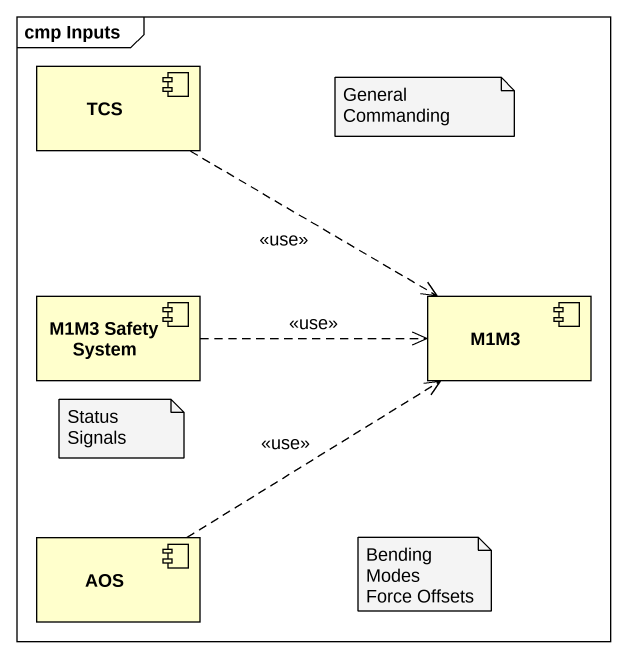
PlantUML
@startuml
mainframe cmp Inputs
component TCS
component "M1M3 Safety System" as M1M3_Safety_System
component M1M3
component AOS
TCS .right.> M1M3 : <<use>>
M1M3_Safety_System .right.> M1M3 : <<use>>
AOS .up.> M1M3 : <<use>>
note as N1
  General Commanding
end note
note as N2
  Status Signals
end note
note as N3
  Bending Modes
  Force Offsets
end note
@enduml
